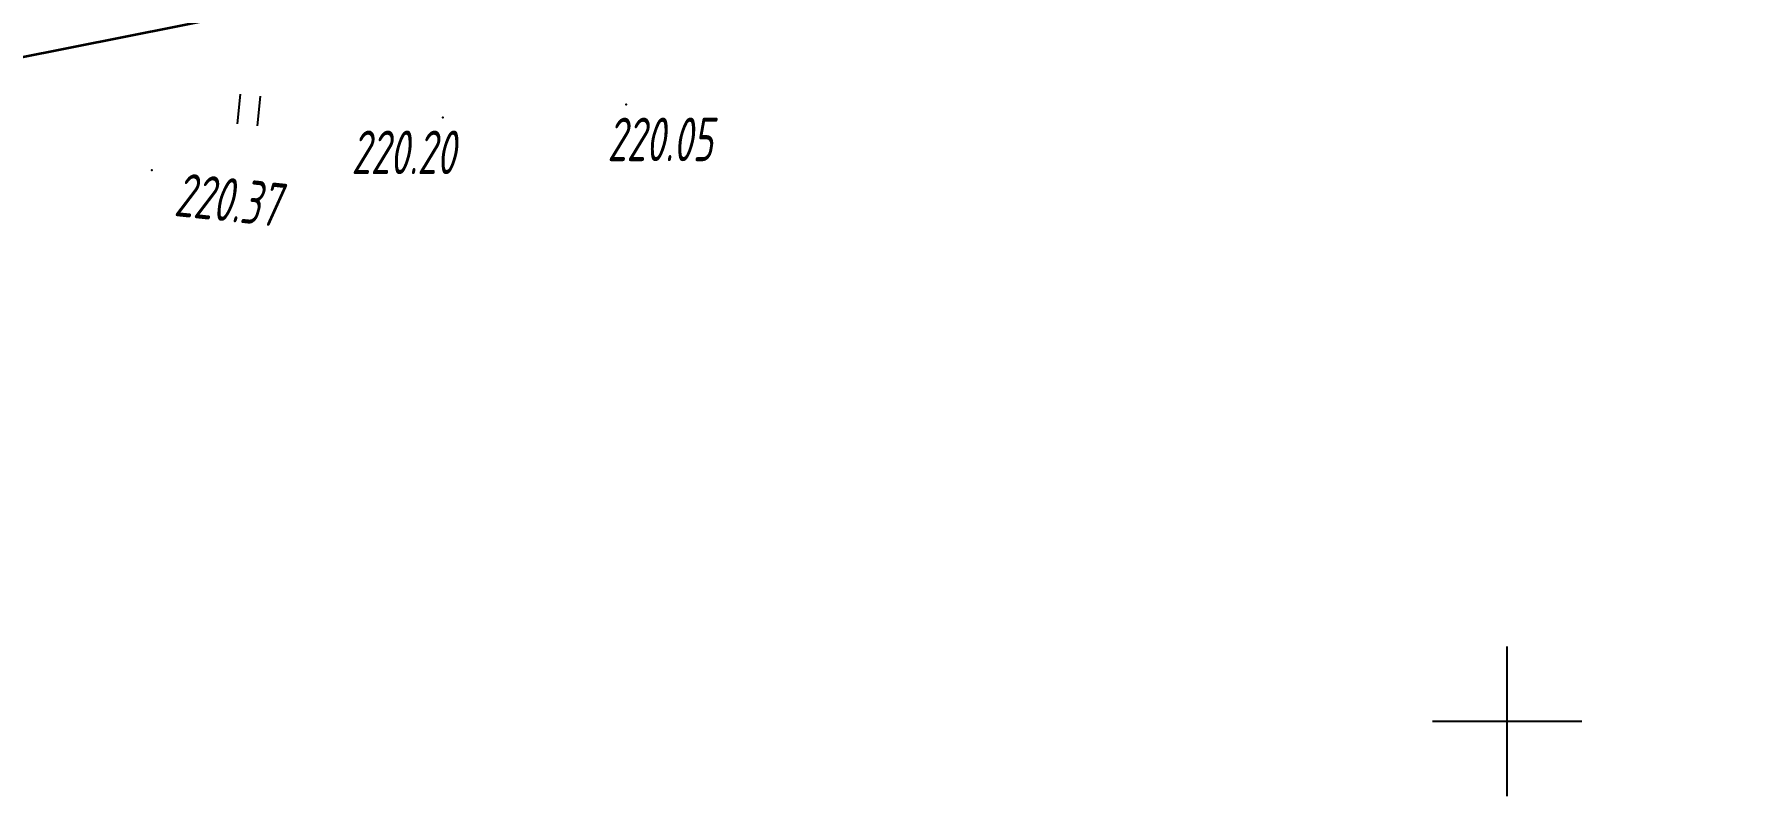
# Model space of a CAD drawing. Header units: millimetres. Extents: x -1799 to 6962, y -1020 to 4121.
# Drawn here: x 2876 to 3012.5, y 2072.6 to 2133.9 of the extents above; entities that cross this region are included whole.
import ezdxf

# ---------------------------------------------------------------- set-up
doc = ezdxf.new("R2010")
doc.units = ezdxf.units.MM
doc.linetypes.add('CONTI', pattern=[0])
doc.layers.add('10', color=1, linetype='Continuous', lineweight=35)
for name, color, linetype in [('PI_OTDEFAULT', 172, 'CONTI'), ('PI_TTDEFAULT', 5, 'CONTI'), ('SETKR', 2, 'CONTI'), ('ZAPSKDEFAULT', 7, 'CONTI')]:
    doc.layers.add(name, color=color, linetype=linetype)
doc.styles.add('eskd', font='spds.shx', dxfattribs={"width": 1.2, "oblique": 15})

# ---------------------------------------------------------------- blocks, each defined once
blk = doc.blocks.new('BL_333')
at = {"color": 0}
for p, q in [((0, -6), (0, 6)), ((-6, 0), (6, 0))]:
    blk.add_line(p, q, dxfattribs=at)
blk = doc.blocks.new('BL_2011')
at = {"color": 0}
for p, q in [((0, 0), (0, 2.4)), ((1.6, 0), (1.6, 2.4))]:
    blk.add_line(p, q, dxfattribs=at)

msp = doc.modelspace()

# ---------------------------------------------------------------- linework, layer by layer
at = {"layer": '10'}
msp.add_lwpolyline([(3132.27, 2183.81), (3079.08, 2182.8), (3035.63, 2179.48), (2990.66, 2169.68), (2950.91, 2156.05), (2910.32, 2141.16), (2891.97, 2135.35), (2865.8, 2130.15), (2842.95, 2129.08), (2824.03, 2130.35), (2777.13, 2136.17), (2711.61, 2150.08), (2669.28, 2157.01)], dxfattribs=at)
at = {"layer": 'PI_TTDEFAULT', "color": 5}
for p in [(2923.57, 2128.19, 220.05), (2908.83, 2127.14, 220.2), (2885.46, 2122.91, 220.37)]:
    msp.add_point(p, dxfattribs=at)

# ---------------------------------------------------------------- block references
at = {"layer": 'SETKR', "color": 82}
msp.add_blockref('BL_333', (2994.35, 2078.64), dxfattribs=at)
at = {"layer": 'ZAPSKDEFAULT', "color": 7, "rotation": 354.0000000000001}
msp.add_blockref('BL_2011', (2892.35, 2126.64), dxfattribs=at)

# ---------------------------------------------------------------- texts
at = {"layer": 'PI_OTDEFAULT', "color": 172, "style": 'eskd', "oblique": 10, "width": 0.8}
for s, p in [('220.05', (2922.06, 2123.64)), ('220.20', (2901.5, 2122.6))]:
    msp.add_text(s, height=3.5, dxfattribs=at).set_placement(p)
msp.add_text('220.37', height=3.5, rotation=354, dxfattribs=at).set_placement((2887.19, 2119.25))

doc.saveas('drawing.dxf')
